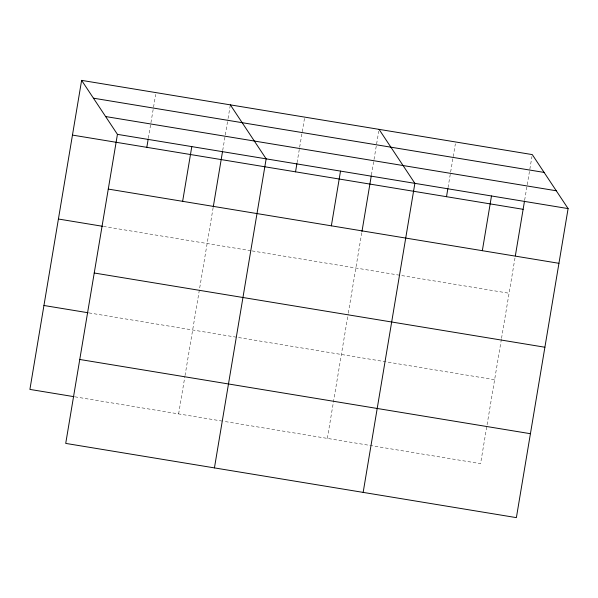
<?xml version="1.0" encoding="UTF-8"?>
<svg xmlns="http://www.w3.org/2000/svg" width="598" height="598" viewBox="0 0 598 598"><rect width="100%" height="100%" fill="white"/><g stroke="black" fill="none" stroke-linecap="round" stroke-linejoin="round"><path stroke-width="0.45" stroke-dasharray="2.99 2.24" d="M148.341 138.213L155.674 94.439M178.623 413.906L184.879 376.508M185.029 375.596L213.09 207.932M222.703 150.464L225.147 135.873M225.297 134.961L227.89 119.458M228.047 118.546L230.185 105.779M297.064 162.708L299.508 148.117M299.658 147.205L304.546 118.023M327.338 438.401L348.156 314.002M348.313 313.083L361.805 232.428M371.425 174.96L373.87 160.369M374.019 159.457L378.751 131.186M448.037 187.578L450.481 172.986M450.63 172.075L455.362 143.804M501.386 339.238L480.568 463.644L223.6 421.313M501.535 338.319L515.184 256.751M524.648 200.195L531.973 156.422M103.394 226.425L251.197 250.771M252.117 250.921L509.077 293.244M88.93 312.896L494.613 379.715M74.885 396.818L222.688 421.164"/><path stroke-width="0.9" d="M81.62 80.371L117.432 134.356L65.72 443.402L516.38 517.629L568.1 208.59L532.28 154.598L81.62 80.371L29.9 389.41L73.965 396.668M146.816 147.34L148.192 139.125M182.637 201.324L191.794 146.607M213.239 207.02L222.553 151.376M214.435 467.898L266.155 158.851L230.335 104.867M295.539 171.835L296.914 163.62M331.359 225.82L340.516 171.103M361.962 231.516L371.268 175.872M363.158 492.393L414.877 183.347L379.057 129.362M446.512 196.697L447.887 188.49M482.332 250.689L491.489 195.972M515.341 255.839L524.498 201.107M93.438 98.184L544.105 172.418M105.614 116.543L556.282 190.769M117.432 134.356L568.1 208.59M72.463 135.088L523.123 209.315M108.275 189.08L558.943 263.307M58.417 219.018L102.482 226.276M94.23 273.002L544.898 347.236M43.946 305.488L88.011 312.739M79.766 359.473L530.426 433.707"/></g></svg>
